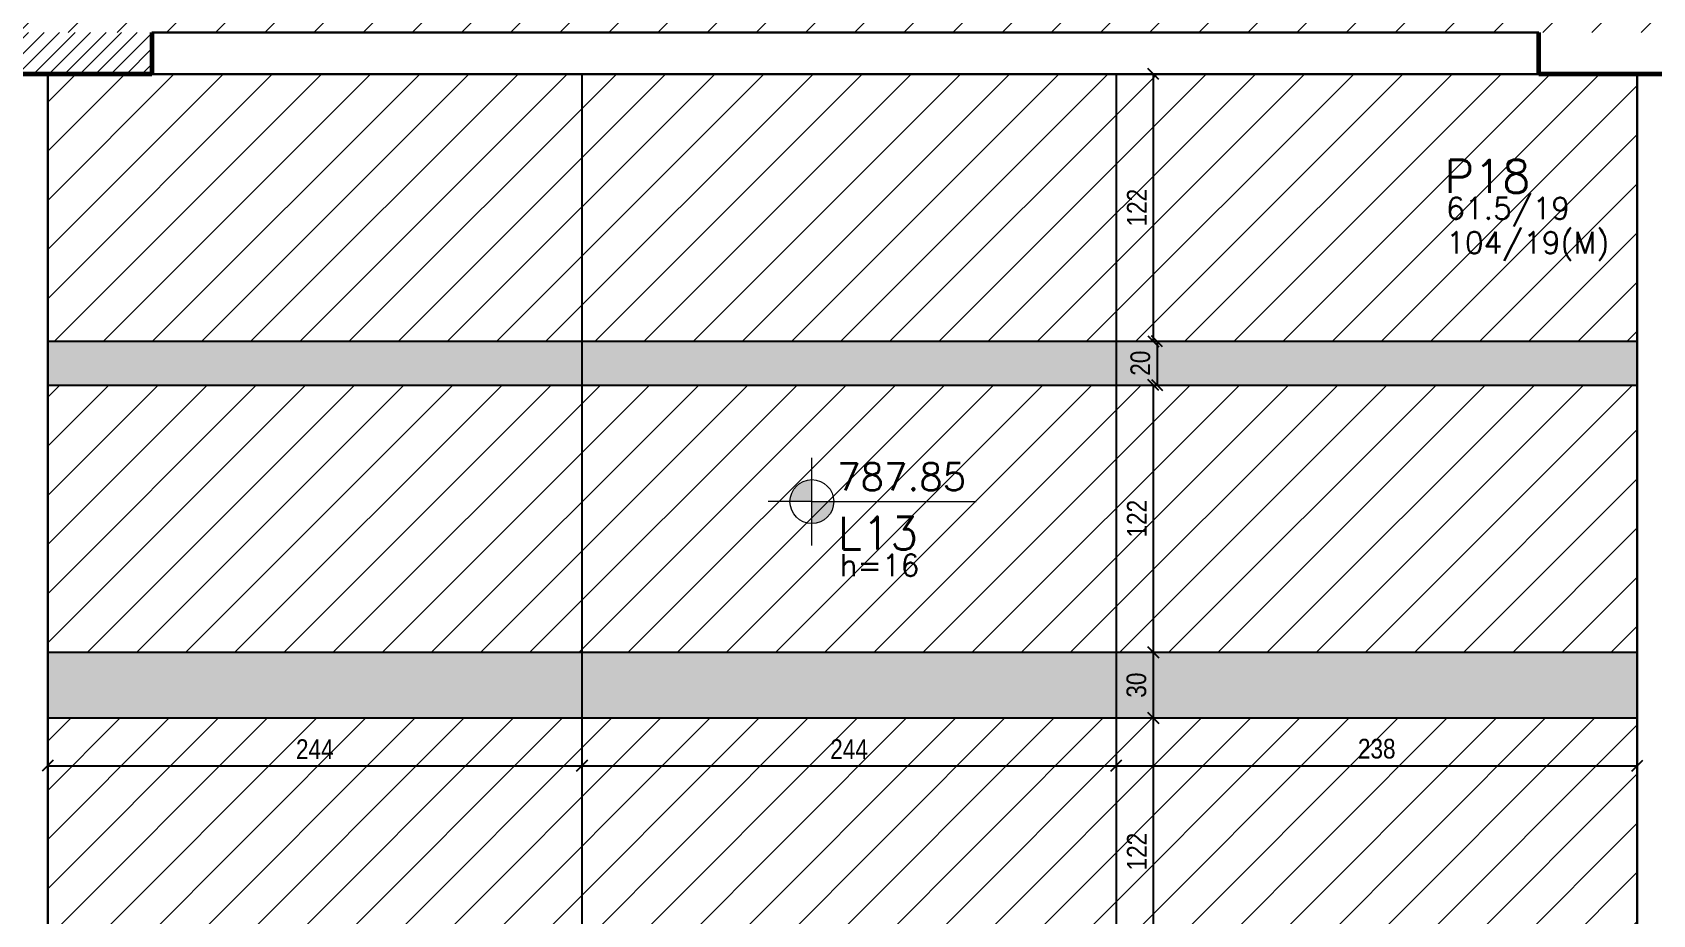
# Model space of a CAD drawing. Extents: x 8513 to 14085, y 7177 to 10799.
# Drawn here: x 11346 to 12086, y 8826 to 9229 of the extents above; entities that cross this region are included whole.
import ezdxf

# ---------------------------------------------------------------- set-up
doc = ezdxf.new("R2010")
doc.units = 0
doc.layers.add('COTA', color=241, linetype='Continuous')
doc.layers.add('Painéis', color=200, linetype='Continuous')
for name, color, linetype, lineweight in [('EST-LAJE-TEXT', 7, 'Continuous', 9), ('EST-PILAR', 7, 'Continuous', 9), ('EST-PILAR-CUT', 7, 'Continuous', 60), ('EST-PILAR-TEXT', 7, 'Continuous', 9), ('EST-VIGA', 7, 'Continuous', 30), ('Hachura', 253, 'Continuous', 9), ('REAPROVEITAMENTO', 7, 'Continuous', 9)]:
    doc.layers.add(name, color=color, linetype=linetype, lineweight=lineweight)
doc.styles.add('COTA TECNICA-50', font='techl___.ttf', dxfattribs={"height": 9})
doc.styles.add('RomanS_IV50', font='romans_IV50.ttf', dxfattribs={"height": 11.25})
doc.styles.add('RomanS_IV50_B', font='', dxfattribs={"height": 18.75})
doc.styles.add('RomanS_IV50_B_1', font='', dxfattribs={"height": 22.5})
doc.styles.get('RomanS_IV50_B').set_extended_font_data('RomanS_IV50', bold=True)
doc.styles.get('RomanS_IV50_B_1').set_extended_font_data('RomanS_IV50', bold=True)
doc.dimstyles.new('PAINEL', dxfattribs={"dimtxt": 9, "dimasz": 5, "dimexe": 3, "dimexo": 3, "dimgap": 3, "dimtad": 1, "dimdec": 1, "dimzin": 12, "dimdsep": 46, "dimtxsty": 'COTA TECNICA-50', "dimblk": 'OBLIQUE', "dimcen": 0, "dimclrd": 4, "dimclre": 4, "dimclrt": 1, "dimadec": 1, "dimazin": 3, "dimtfac": 1, "dimtdec": 1, "dimtmove": 0, "dimatfit": 3, "dimldrblk": 'OBLIQUE', "dimfxl": 1, "dimtolj": 1, "dimtzin": 12, "dimarcsym": 0})

# ---------------------------------------------------------------- blocks, each defined once
blk = doc.blocks.new('FA_Floor_TAG_SURVEY_R01 - NIV_TIT_H_TXT1__TXT2-2303193-5º PAVIMENTO')
at = {"layer": 'EST-LAJE-TEXT'}
h = blk.add_hatch(color=256, dxfattribs=at)
edge = h.paths.add_edge_path(flags=0)
edge.add_line((-0.28, 0.405), (-0.48, 0.405))
edge.add_arc((-0.28, 0.405), 0.2, 90, 180, ccw=False)
edge.add_line((-0.28, 0.605), (-0.28, 0.405))
h = blk.add_hatch(color=256, dxfattribs=at)
edge = h.paths.add_edge_path(flags=0)
edge.add_line((-0.28, 0.405), (-0.08, 0.405))
edge.add_arc((-0.28, 0.405), 0.2, -90, 0, ccw=False)
edge.add_line((-0.28, 0.205), (-0.28, 0.405))
for p, q in [((-0.28, 0.005), (-0.28, 0.805)), ((-0.28, 0.405), (-0.68, 0.405)), ((-0.28, 0.405), (1.22, 0.405))]:
    blk.add_line(p, q, dxfattribs=at)
blk.add_circle((-0.28, 0.405), 0.2, dxfattribs=at)
blk = doc.blocks.new('_Oblique')
at = {"color": 0, "linetype": 'ByBlock', "lineweight": -2}
blk.add_line((-0.5, -0.5), (0.5, 0.5), dxfattribs=at)
blk = doc.blocks.new('*D554')
at = {"layer": 'COTA', "color": 4, "lineweight": -2, "transparency": 16777216}
for p, q in [((11843.65, 9210.16), (11860.62, 9210.16)), ((11857.62, 9210.16), (11857.62, 9088.16)), ((11843.65, 9088.16), (11860.62, 9088.16))]:
    blk.add_line(p, q, dxfattribs=at)
at = {"layer": 'Defpoints', "color": 0, "transparency": 16777216}
for p in [(11840.65, 9210.16), (11840.65, 9088.16), (11857.62, 9088.16)]:
    blk.add_point(p, dxfattribs=at)
at = {"layer": 'COTA', "color": 4, "lineweight": -2, "transparency": 16777216, "xscale": 5, "yscale": 5, "zscale": 5}
for p, rotation in [((11857.62, 9210.16), 90), ((11857.62, 9088.16), 270)]:
    blk.add_blockref('_Oblique', p, dxfattribs=dict(at, rotation=rotation))
at = {"layer": 'COTA', "color": 1, "transparency": 16777216, "insert": (11850.07, 9149.16), "char_height": 9, "attachment_point": 5, "rotation": 90, "style": 'COTA TECNICA-50'}
blk.add_mtext('\\A1;122', dxfattribs=at)
blk = doc.blocks.new('*D555')
at = {"layer": 'COTA', "color": 4, "lineweight": -2, "transparency": 16777216}
for p, q in [((11845.34, 9088.16), (11862.31, 9088.16)), ((11859.31, 9088.16), (11859.31, 9068.16)), ((11843.65, 9068.16), (11862.31, 9068.16))]:
    blk.add_line(p, q, dxfattribs=at)
at = {"layer": 'Defpoints', "color": 0, "transparency": 16777216}
for p in [(11842.34, 9088.16), (11840.65, 9068.16), (11859.31, 9068.16)]:
    blk.add_point(p, dxfattribs=at)
at = {"layer": 'COTA', "color": 4, "lineweight": -2, "transparency": 16777216, "xscale": 5, "yscale": 5, "zscale": 5}
for p, rotation in [((11859.31, 9088.16), 90), ((11859.31, 9068.16), 270)]:
    blk.add_blockref('_Oblique', p, dxfattribs=dict(at, rotation=rotation))
at = {"layer": 'COTA', "color": 1, "transparency": 16777216, "insert": (11851.71, 9078.16), "char_height": 9, "attachment_point": 5, "rotation": 90, "style": 'COTA TECNICA-50'}
blk.add_mtext('\\A1;20', dxfattribs=at)
blk = doc.blocks.new('*D556')
at = {"layer": 'COTA', "color": 4, "lineweight": -2, "transparency": 16777216}
for p, q in [((11843.65, 9068.16), (11860.62, 9068.16)), ((11857.62, 9068.16), (11857.62, 8946.16)), ((11843.65, 8946.16), (11860.62, 8946.16))]:
    blk.add_line(p, q, dxfattribs=at)
at = {"layer": 'Defpoints', "color": 0, "transparency": 16777216}
for p in [(11840.65, 9068.16), (11840.65, 8946.16), (11857.62, 8946.16)]:
    blk.add_point(p, dxfattribs=at)
at = {"layer": 'COTA', "color": 4, "lineweight": -2, "transparency": 16777216, "xscale": 5, "yscale": 5, "zscale": 5}
for p, rotation in [((11857.62, 9068.16), 90), ((11857.62, 8946.16), 270)]:
    blk.add_blockref('_Oblique', p, dxfattribs=dict(at, rotation=rotation))
at = {"layer": 'COTA', "color": 1, "transparency": 16777216, "insert": (11850.07, 9007.16), "char_height": 9, "attachment_point": 5, "rotation": 90, "style": 'COTA TECNICA-50'}
blk.add_mtext('\\A1;122', dxfattribs=at)
blk = doc.blocks.new('*D557')
at = {"layer": 'COTA', "color": 4, "lineweight": -2, "transparency": 16777216}
for p, q in [((11843.65, 8946.16), (11860.62, 8946.16)), ((11857.62, 8946.16), (11857.62, 8916.16)), ((11843.65, 8916.16), (11860.62, 8916.16))]:
    blk.add_line(p, q, dxfattribs=at)
at = {"layer": 'Defpoints', "color": 0, "transparency": 16777216}
for p in [(11840.65, 8946.16), (11840.65, 8916.16), (11857.62, 8916.16)]:
    blk.add_point(p, dxfattribs=at)
at = {"layer": 'COTA', "color": 4, "lineweight": -2, "transparency": 16777216, "xscale": 5, "yscale": 5, "zscale": 5}
for p, rotation in [((11857.62, 8946.16), 90), ((11857.62, 8916.16), 270)]:
    blk.add_blockref('_Oblique', p, dxfattribs=dict(at, rotation=rotation))
at = {"layer": 'COTA', "color": 1, "transparency": 16777216, "insert": (11849.92, 8931.16), "char_height": 9, "attachment_point": 5, "rotation": 90, "style": 'COTA TECNICA-50'}
blk.add_mtext('\\A1;30', dxfattribs=at)
blk = doc.blocks.new('*D558')
at = {"layer": 'COTA', "color": 4, "lineweight": -2, "transparency": 16777216}
for p, q in [((11843.65, 8916.16), (11860.62, 8916.16)), ((11857.62, 8916.16), (11857.62, 8794.16)), ((11845.62, 8794.16), (11860.62, 8794.16))]:
    blk.add_line(p, q, dxfattribs=at)
at = {"layer": 'Defpoints', "color": 0, "transparency": 16777216}
for p in [(11840.65, 8916.16), (11842.62, 8794.16), (11857.62, 8794.16)]:
    blk.add_point(p, dxfattribs=at)
at = {"layer": 'COTA', "color": 4, "lineweight": -2, "transparency": 16777216, "xscale": 5, "yscale": 5, "zscale": 5}
for p, rotation in [((11857.62, 8916.16), 90), ((11857.62, 8794.16), 270)]:
    blk.add_blockref('_Oblique', p, dxfattribs=dict(at, rotation=rotation))
at = {"layer": 'COTA', "color": 1, "transparency": 16777216, "insert": (11850.07, 8855.16), "char_height": 9, "attachment_point": 5, "rotation": 90, "style": 'COTA TECNICA-50'}
blk.add_mtext('\\A1;122', dxfattribs=at)
blk = doc.blocks.new('*D562')
at = {"layer": 'COTA', "color": 4, "lineweight": -2, "transparency": 16777216}
for p, q in [((11843.65, 9210.16), (11860.62, 9210.16)), ((11857.62, 9210.16), (11857.62, 9088.16)), ((11843.65, 9088.16), (11860.62, 9088.16))]:
    blk.add_line(p, q, dxfattribs=at)
at = {"layer": 'Defpoints', "color": 0, "transparency": 16777216}
for p in [(11840.65, 9210.16), (11840.65, 9088.16), (11857.62, 9088.16)]:
    blk.add_point(p, dxfattribs=at)
at = {"layer": 'COTA', "color": 4, "lineweight": -2, "transparency": 16777216, "xscale": 5, "yscale": 5, "zscale": 5}
for p, rotation in [((11857.62, 9210.16), 90), ((11857.62, 9088.16), 270)]:
    blk.add_blockref('_Oblique', p, dxfattribs=dict(at, rotation=rotation))
at = {"layer": 'COTA', "color": 1, "transparency": 16777216, "insert": (11850.07, 9149.16), "char_height": 9, "attachment_point": 5, "rotation": 90, "style": 'COTA TECNICA-50'}
blk.add_mtext('\\A1;122', dxfattribs=at)
blk = doc.blocks.new('*D563')
at = {"layer": 'COTA', "color": 4, "lineweight": -2, "transparency": 16777216}
for p, q in [((11845.34, 9088.16), (11862.31, 9088.16)), ((11859.31, 9088.16), (11859.31, 9068.16)), ((11843.65, 9068.16), (11862.31, 9068.16))]:
    blk.add_line(p, q, dxfattribs=at)
at = {"layer": 'Defpoints', "color": 0, "transparency": 16777216}
for p in [(11842.34, 9088.16), (11840.65, 9068.16), (11859.31, 9068.16)]:
    blk.add_point(p, dxfattribs=at)
at = {"layer": 'COTA', "color": 4, "lineweight": -2, "transparency": 16777216, "xscale": 5, "yscale": 5, "zscale": 5}
for p, rotation in [((11859.31, 9088.16), 90), ((11859.31, 9068.16), 270)]:
    blk.add_blockref('_Oblique', p, dxfattribs=dict(at, rotation=rotation))
at = {"layer": 'COTA', "color": 1, "transparency": 16777216, "insert": (11851.71, 9078.16), "char_height": 9, "attachment_point": 5, "rotation": 90, "style": 'COTA TECNICA-50'}
blk.add_mtext('\\A1;20', dxfattribs=at)
blk = doc.blocks.new('*D564')
at = {"layer": 'COTA', "color": 4, "lineweight": -2, "transparency": 16777216}
for p, q in [((11843.65, 9068.16), (11860.62, 9068.16)), ((11857.62, 9068.16), (11857.62, 8946.16)), ((11843.65, 8946.16), (11860.62, 8946.16))]:
    blk.add_line(p, q, dxfattribs=at)
at = {"layer": 'Defpoints', "color": 0, "transparency": 16777216}
for p in [(11840.65, 9068.16), (11840.65, 8946.16), (11857.62, 8946.16)]:
    blk.add_point(p, dxfattribs=at)
at = {"layer": 'COTA', "color": 4, "lineweight": -2, "transparency": 16777216, "xscale": 5, "yscale": 5, "zscale": 5}
for p, rotation in [((11857.62, 9068.16), 90), ((11857.62, 8946.16), 270)]:
    blk.add_blockref('_Oblique', p, dxfattribs=dict(at, rotation=rotation))
at = {"layer": 'COTA', "color": 1, "transparency": 16777216, "insert": (11850.07, 9007.16), "char_height": 9, "attachment_point": 5, "rotation": 90, "style": 'COTA TECNICA-50'}
blk.add_mtext('\\A1;122', dxfattribs=at)
blk = doc.blocks.new('*D565')
at = {"layer": 'COTA', "color": 4, "lineweight": -2, "transparency": 16777216}
for p, q in [((11843.65, 8946.16), (11860.62, 8946.16)), ((11857.62, 8946.16), (11857.62, 8916.16)), ((11843.65, 8916.16), (11860.62, 8916.16))]:
    blk.add_line(p, q, dxfattribs=at)
at = {"layer": 'Defpoints', "color": 0, "transparency": 16777216}
for p in [(11840.65, 8946.16), (11840.65, 8916.16), (11857.62, 8916.16)]:
    blk.add_point(p, dxfattribs=at)
at = {"layer": 'COTA', "color": 4, "lineweight": -2, "transparency": 16777216, "xscale": 5, "yscale": 5, "zscale": 5}
for p, rotation in [((11857.62, 8946.16), 90), ((11857.62, 8916.16), 270)]:
    blk.add_blockref('_Oblique', p, dxfattribs=dict(at, rotation=rotation))
at = {"layer": 'COTA', "color": 1, "transparency": 16777216, "insert": (11849.92, 8931.16), "char_height": 9, "attachment_point": 5, "rotation": 90, "style": 'COTA TECNICA-50'}
blk.add_mtext('\\A1;30', dxfattribs=at)
blk = doc.blocks.new('*D568')
at = {"layer": 'COTA', "color": 4, "lineweight": -2, "transparency": 16777216}
for p, q in [((11352.65, 8913.16), (11352.65, 8891.38)), ((11596.65, 8913.16), (11596.65, 8891.38)), ((11352.65, 8894.38), (11596.65, 8894.38))]:
    blk.add_line(p, q, dxfattribs=at)
at = {"layer": 'Defpoints', "color": 0, "transparency": 16777216}
for p in [(11352.65, 8916.16), (11596.65, 8916.16), (11596.65, 8894.38)]:
    blk.add_point(p, dxfattribs=at)
at = {"layer": 'COTA', "color": 4, "lineweight": -2, "transparency": 16777216, "xscale": 5, "yscale": 5, "zscale": 5, "rotation": 180}
blk.add_blockref('_Oblique', (11352.65, 8894.38), dxfattribs=at)
at = {"layer": 'COTA', "color": 4, "lineweight": -2, "transparency": 16777216, "xscale": 5, "yscale": 5, "zscale": 5}
blk.add_blockref('_Oblique', (11596.65, 8894.38), dxfattribs=at)
at = {"layer": 'COTA', "color": 1, "transparency": 16777216, "insert": (11474.65, 8901.95), "char_height": 9, "attachment_point": 5, "style": 'COTA TECNICA-50'}
blk.add_mtext('\\A1;244', dxfattribs=at)
blk = doc.blocks.new('*D569')
at = {"layer": 'COTA', "color": 4, "lineweight": -2, "transparency": 16777216}
for p, q in [((11596.65, 8913.16), (11596.65, 8891.38)), ((11840.65, 8913.16), (11840.65, 8891.38)), ((11596.65, 8894.38), (11840.65, 8894.38))]:
    blk.add_line(p, q, dxfattribs=at)
at = {"layer": 'Defpoints', "color": 0, "transparency": 16777216}
for p in [(11596.65, 8916.16), (11840.65, 8916.16), (11840.65, 8894.38)]:
    blk.add_point(p, dxfattribs=at)
at = {"layer": 'COTA', "color": 4, "lineweight": -2, "transparency": 16777216, "xscale": 5, "yscale": 5, "zscale": 5, "rotation": 180}
blk.add_blockref('_Oblique', (11596.65, 8894.38), dxfattribs=at)
at = {"layer": 'COTA', "color": 4, "lineweight": -2, "transparency": 16777216, "xscale": 5, "yscale": 5, "zscale": 5}
blk.add_blockref('_Oblique', (11840.65, 8894.38), dxfattribs=at)
at = {"layer": 'COTA', "color": 1, "transparency": 16777216, "insert": (11718.65, 8901.95), "char_height": 9, "attachment_point": 5, "style": 'COTA TECNICA-50'}
blk.add_mtext('\\A1;244', dxfattribs=at)
blk = doc.blocks.new('*D570')
at = {"layer": 'COTA', "color": 4, "lineweight": -2, "transparency": 16777216}
for p, q in [((11840.65, 8913.16), (11840.65, 8891.38)), ((12078.65, 8913.16), (12078.65, 8891.38)), ((11840.65, 8894.38), (12078.65, 8894.38))]:
    blk.add_line(p, q, dxfattribs=at)
at = {"layer": 'Defpoints', "color": 0, "transparency": 16777216}
for p in [(11840.65, 8916.16), (12078.65, 8916.16), (12078.65, 8894.38)]:
    blk.add_point(p, dxfattribs=at)
at = {"layer": 'COTA', "color": 4, "lineweight": -2, "transparency": 16777216, "xscale": 5, "yscale": 5, "zscale": 5, "rotation": 180}
blk.add_blockref('_Oblique', (11840.65, 8894.38), dxfattribs=at)
at = {"layer": 'COTA', "color": 4, "lineweight": -2, "transparency": 16777216, "xscale": 5, "yscale": 5, "zscale": 5}
blk.add_blockref('_Oblique', (12078.65, 8894.38), dxfattribs=at)
at = {"layer": 'COTA', "color": 1, "transparency": 16777216, "insert": (11959.65, 8902.1), "char_height": 9, "attachment_point": 5, "style": 'COTA TECNICA-50'}
blk.add_mtext('\\A1;238', dxfattribs=at)

msp = doc.modelspace()

# ---------------------------------------------------------------- hatches: boundary and pattern name
at = {"layer": 'EST-PILAR'}
h = msp.add_hatch(dxfattribs=at)
h.set_pattern_fill('FP_1', color=5, style=0, pattern_type=2)
h.set_pattern_definition([(45, (9853.6513, 9308.66), (-3.535534, 3.535534), [])])
h.paths.add_polyline_path([(11400.15, 9210.16), (11400.15, 9229.16), (11291.15, 9229.16), (11291.15, 9210.16)], flags=0)
at = {"layer": 'Hachura'}
h = msp.add_hatch(color=256, dxfattribs=at)
h.dxf.hatch_style = 1
h.paths.add_polyline_path([(11596.65, 8733.66), (11596.65, 8703.66), (11352.65, 8703.66), (11352.65, 8733.66)])
h.paths.add_polyline_path([(11840.65, 8733.66), (11840.65, 8703.66), (11596.65, 8703.66), (11596.65, 8733.66)])
h.paths.add_polyline_path([(11840.65, 8703.66), (11840.65, 8733.66), (12078.65, 8733.66), (12078.65, 8703.66)])
h.paths.add_polyline_path([(11840.65, 8916.16), (11840.65, 8946.16), (12078.65, 8946.16), (12078.65, 8916.16)])
h.paths.add_polyline_path([(11596.65, 8916.16), (11596.65, 8946.16), (11840.65, 8946.16), (11840.65, 8916.16)])
h.paths.add_polyline_path([(11596.65, 8946.16), (11596.65, 8916.16), (11352.65, 8916.16), (11352.65, 8946.16)])
h.paths.add_polyline_path([(11596.65, 9088.16), (11596.65, 9068.16), (11352.65, 9068.16), (11352.65, 9088.16)])
h.paths.add_polyline_path([(11840.65, 9088.16), (11840.65, 9068.16), (11596.65, 9068.16), (11596.65, 9088.16)])
h.paths.add_polyline_path([(12078.65, 9088.16), (12078.65, 9068.16), (11840.65, 9068.16), (11840.65, 9088.16)])
at = {"layer": 'REAPROVEITAMENTO'}
h = msp.add_hatch(dxfattribs=at)
h.set_pattern_fill('ANSI31', color=251, scale=5, style=0)
h.paths.add_polyline_path([(12276.15, 9286.16), (12276.15, 9387.16), (12068.65, 9387.16), (12068.65, 9286.16)])
h.paths.add_polyline_path([(12068.65, 9286.16), (12068.65, 9387.16), (11824.65, 9387.16), (11824.65, 9286.16)])
h.paths.add_polyline_path([(11580.65, 9387.16), (11580.65, 9286.16), (11824.65, 9286.16), (11824.65, 9387.16)])
h.paths.add_polyline_path([(11580.65, 9387.16), (11355.15, 9387.16), (11336.65, 9387.16), (11336.65, 9286.16), (11580.65, 9286.16)])
h.paths.add_polyline_path([(11336.65, 9286.16), (11336.65, 9387.16), (11336.15, 9387.16), (11092.65, 9387.16), (11092.65, 9286.16)])
h.paths.add_polyline_path([(11092.65, 9286.16), (11092.65, 9387.16), (10848.65, 9387.16), (10848.65, 9286.16)])
h.paths.add_polyline_path([(10848.65, 9286.16), (10848.65, 9387.16), (10615.15, 9387.16), (10604.65, 9387.16), (10604.65, 9286.16)])
h.paths.add_polyline_path([(10604.65, 9286.16), (10604.65, 9387.16), (10596.15, 9387.16), (10360.65, 9387.16), (10360.65, 9286.16)])
h.paths.add_polyline_path([(10360.65, 9286.16), (10360.65, 9387.16), (10116.65, 9387.16), (10116.65, 9286.16)])
h.paths.add_polyline_path([(9872.65, 9387.16), (9872.65, 9286.16), (10116.65, 9286.16), (10116.65, 9387.16)])
h.paths.add_polyline_path([(9872.65, 9286.16), (9872.65, 9229.16), (10116.65, 9229.16), (10116.65, 9286.16)])
h.paths.add_polyline_path([(10116.65, 9286.16), (10116.65, 9229.16), (10360.65, 9229.16), (10360.65, 9286.16)])
h.paths.add_polyline_path([(10596.15, 9229.16), (10604.65, 9229.16), (10604.65, 9286.16), (10360.65, 9286.16), (10360.65, 9229.16)])
h.paths.add_polyline_path([(10848.65, 9229.16), (10848.65, 9286.16), (10604.65, 9286.16), (10604.65, 9229.16), (10615.15, 9229.16)])
h.paths.add_polyline_path([(11092.65, 9229.16), (11092.65, 9286.16), (10848.65, 9286.16), (10848.65, 9229.16)])
h.paths.add_polyline_path([(11291.15, 9229.16), (11336.65, 9229.16), (11336.65, 9286.16), (11092.65, 9286.16), (11092.65, 9229.16)])
h.paths.add_polyline_path([(11336.65, 9286.16), (11336.65, 9229.16), (11400.15, 9229.16), (11580.65, 9229.16), (11580.65, 9286.16)])
h.paths.add_polyline_path([(11824.65, 9229.16), (11824.65, 9286.16), (11580.65, 9286.16), (11580.65, 9229.16)])
h.paths.add_polyline_path([(12033.65, 9229.16), (12068.65, 9229.16), (12068.65, 9286.16), (11824.65, 9286.16), (11824.65, 9229.16)])
h.paths.add_polyline_path([(12276.15, 9229.16), (12276.15, 9286.16), (12068.65, 9286.16), (12068.65, 9229.16), (12137.65, 9229.16)])
h = msp.add_hatch(dxfattribs=at)
h.set_pattern_fill('ANSI31', color=251, scale=5, style=0)
h.paths.add_polyline_path([(9872.65, 9210.16), (9872.65, 9130.16), (9872.65, 9088.16), (10116.65, 9088.16), (10116.65, 9210.16)])
h.paths.add_polyline_path([(9872.65, 9068.16), (9872.65, 8946.16), (10116.65, 8946.16), (10116.65, 9068.16)])
h.paths.add_polyline_path([(9872.65, 8916.16), (9872.65, 8794.16), (10116.65, 8794.16), (10116.65, 8916.16)])
h.paths.add_polyline_path([(10116.65, 8733.66), (10116.65, 8794.16), (9872.65, 8794.16), (9872.65, 8733.66)])
h.paths.add_polyline_path([(9872.65, 8703.66), (9872.65, 8581.66), (9887.65, 8581.66), (10116.65, 8581.66), (10116.65, 8703.66)])
h.paths.add_polyline_path([(10116.65, 8703.66), (10116.65, 8581.66), (10360.65, 8581.66), (10360.65, 8703.66)])
h.paths.add_polyline_path([(10116.65, 8794.16), (10116.65, 8733.66), (10360.65, 8733.66), (10360.65, 8794.16)])
h.paths.add_polyline_path([(10116.65, 8916.16), (10116.65, 8794.16), (10360.65, 8794.16), (10360.65, 8916.16)])
h.paths.add_polyline_path([(10360.65, 9068.16), (10116.65, 9068.16), (10116.65, 8946.16), (10360.65, 8946.16)])
h.paths.add_polyline_path([(10360.65, 9088.16), (10360.65, 9210.16), (10116.65, 9210.16), (10116.65, 9088.16)])
h.paths.add_polyline_path([(10360.65, 9210.16), (10360.65, 9088.16), (10598.65, 9088.16), (10598.65, 9120.16), (10596.15, 9120.16), (10596.15, 9210.16)])
h.paths.add_polyline_path([(10598.65, 8946.16), (10598.65, 9068.16), (10360.65, 9068.16), (10360.65, 8946.16)])
h.paths.add_polyline_path([(10598.65, 8794.16), (10598.65, 8916.16), (10360.65, 8916.16), (10360.65, 8794.16)])
h.paths.add_polyline_path([(10598.65, 8733.66), (10598.65, 8794.16), (10360.65, 8794.16), (10360.65, 8733.66)])
h.paths.add_polyline_path([(10360.65, 8703.66), (10360.65, 8581.66), (10581.15, 8581.66), (10598.65, 8581.66), (10598.65, 8703.66)])
h.paths.add_polyline_path([(10850.65, 8581.66), (10850.65, 8703.66), (10612.65, 8703.66), (10612.65, 8581.66), (10630.15, 8581.66)])
h.paths.add_polyline_path([(10612.65, 8794.16), (10612.65, 8733.66), (10850.65, 8733.66), (10850.65, 8794.16)])
h.paths.add_polyline_path([(10612.65, 8916.16), (10612.65, 8794.16), (10850.65, 8794.16), (10850.65, 8916.16)])
h.paths.add_polyline_path([(10612.65, 9068.16), (10612.65, 8946.16), (10850.65, 8946.16), (10850.65, 9068.16)])
h.paths.add_polyline_path([(10850.65, 9088.16), (10850.65, 9210.16), (10615.15, 9210.16), (10615.15, 9120.16), (10612.65, 9120.16), (10612.65, 9088.16)])
h.paths.add_polyline_path([(10850.65, 9210.16), (10850.65, 9088.16), (11094.65, 9088.16), (11094.65, 9210.16)])
h.paths.add_polyline_path([(11338.65, 9088.16), (11338.65, 9210.16), (11291.15, 9210.16), (11094.65, 9210.16), (11094.65, 9088.16)])
h.paths.add_polyline_path([(11094.65, 9068.16), (11094.65, 8946.16), (11338.65, 8946.16), (11338.65, 9068.16)])
h.paths.add_polyline_path([(11094.65, 8946.16), (11094.65, 9068.16), (10850.65, 9068.16), (10850.65, 8946.16)])
h.paths.add_polyline_path([(11094.65, 8794.16), (11094.65, 8916.16), (10850.65, 8916.16), (10850.65, 8794.16)])
h.paths.add_polyline_path([(11094.65, 8916.16), (11094.65, 8794.16), (11338.65, 8794.16), (11338.65, 8916.16)])
h.paths.add_polyline_path([(11338.65, 8733.66), (11338.65, 8794.16), (11094.65, 8794.16), (11094.65, 8733.66)])
h.paths.add_polyline_path([(10850.65, 8794.16), (10850.65, 8733.66), (11094.65, 8733.66), (11094.65, 8794.16)])
h.paths.add_polyline_path([(11094.65, 8581.66), (11094.65, 8703.66), (10850.65, 8703.66), (10850.65, 8581.66)])
h.paths.add_polyline_path([(11094.65, 8703.66), (11094.65, 8581.66), (11321.15, 8581.66), (11338.65, 8581.66), (11338.65, 8703.66)])
h.paths.add_polyline_path([(11352.65, 8581.66), (11370.15, 8581.66), (11596.65, 8581.66), (11596.65, 8703.66), (11352.65, 8703.66)])
h.paths.add_polyline_path([(11723.65, 8581.66), (11840.65, 8581.66), (11840.65, 8703.66), (11596.65, 8703.66), (11596.65, 8581.66)])
h.paths.add_polyline_path([(11840.65, 8703.66), (11840.65, 8581.66), (12061.15, 8581.66), (12078.65, 8581.66), (12078.65, 8703.66)])
h.paths.add_polyline_path([(11840.65, 8733.66), (12078.65, 8733.66), (12078.65, 8794.16), (11840.65, 8794.16)])
h.paths.add_polyline_path([(11596.65, 8794.16), (11596.65, 8733.66), (11840.65, 8733.66), (11840.65, 8794.16)])
h.paths.add_polyline_path([(11352.65, 8794.16), (11352.65, 8733.66), (11596.65, 8733.66), (11596.65, 8794.16)])
h.paths.add_polyline_path([(11352.65, 8916.16), (11352.65, 8794.16), (11596.65, 8794.16), (11596.65, 8916.16)])
h.paths.add_polyline_path([(11596.65, 8916.16), (11596.65, 8794.16), (11840.65, 8794.16), (11840.65, 8916.16)])
h.paths.add_polyline_path([(11840.65, 8794.16), (12078.65, 8794.16), (12078.65, 8916.16), (11840.65, 8916.16)])
h.paths.add_polyline_path([(11840.65, 9068.16), (11840.65, 8946.16), (12078.65, 8946.16), (12078.65, 9068.16)])
h.paths.add_polyline_path([(11840.65, 9068.16), (11596.65, 9068.16), (11596.65, 8946.16), (11840.65, 8946.16)])
h.paths.add_polyline_path([(11352.65, 9068.16), (11352.65, 8946.16), (11596.65, 8946.16), (11596.65, 9068.16)])
h.paths.add_polyline_path([(11596.65, 9088.16), (11596.65, 9210.16), (11400.15, 9210.16), (11352.65, 9210.16), (11352.65, 9088.16)])
h.paths.add_polyline_path([(11840.65, 9088.16), (11840.65, 9210.16), (11596.65, 9210.16), (11596.65, 9088.16)])
h.paths.add_polyline_path([(12078.65, 9088.16), (12078.65, 9210.16), (12033.65, 9210.16), (11840.65, 9210.16), (11840.65, 9088.16)])

# ---------------------------------------------------------------- linework, layer by layer
at = {"layer": 'EST-PILAR-CUT', "color": 5}
for p, q in [((11400.15, 9229.16), (11400.15, 9210.16)), ((12033.65, 9210.16), (12033.65, 9229.16)), ((11400.15, 9210.16), (11291.15, 9210.16)), ((12137.65, 9210.16), (12033.65, 9210.16))]:
    msp.add_line(p, q, dxfattribs=at)
at = {"layer": 'EST-VIGA', "color": 3}
for p, q in [((11400.15, 9229.16), (12033.65, 9229.16)), ((11352.65, 8581.66), (11352.65, 9210.16)), ((11400.15, 9210.16), (12033.65, 9210.16)), ((12078.65, 8581.66), (12078.65, 9210.16))]:
    msp.add_line(p, q, dxfattribs=at)
at = {"layer": 'Painéis', "ltscale": 70}
for p, q in [((11596.65, 9210.16), (11596.65, 8581.66)), ((11840.65, 9210.16), (11840.65, 8581.66)), ((11352.65, 9088.16), (12078.65, 9088.16)), ((11352.65, 9068.16), (12078.65, 9068.16)), ((11352.65, 8946.16), (12078.65, 8946.16)), ((11352.65, 8916.16), (12078.65, 8916.16))]:
    msp.add_line(p, q, dxfattribs=at)

# ---------------------------------------------------------------- block references
at = {"layer": 'EST-LAJE-TEXT', "xscale": 49.99999999999998, "yscale": 49.99999999999998, "zscale": 49.99999999999998}
msp.add_blockref('FA_Floor_TAG_SURVEY_R01 - NIV_TIT_H_TXT1__TXT2-2303193-5º PAVIMENTO', (11715.65, 8994.72), dxfattribs=at)

# ---------------------------------------------------------------- texts
at = {"layer": 'EST-LAJE-TEXT', "lineweight": 50, "attachment_point": 1}
for s, insert, char_height, width, style in [('787.85', (11713.17, 9032.48), 12.5, 84.1772, 'RomanS_IV50_B_1'), ('L13', (11713.59, 9008.03), 15, 50.5063, 'RomanS_IV50_B')]:
    msp.add_mtext(s, dxfattribs=dict(at, insert=insert, char_height=char_height, width=width, style=style))
at = {"layer": 'EST-LAJE-TEXT', "lineweight": 30, "insert": (11714.35, 8990.9), "char_height": 10, "width": 48.9029, "attachment_point": 1, "style": 'RomanS_IV50'}
msp.add_mtext('h=16', dxfattribs=at)
at = {"layer": 'EST-PILAR-TEXT', "lineweight": 50, "insert": (11990.59, 9170.98), "char_height": 15, "width": 54.9156, "attachment_point": 1, "style": 'RomanS_IV50_B'}
msp.add_mtext('P18', dxfattribs=at)
msp.add_mtext('P18', dxfattribs=at)
at = {"layer": 'EST-PILAR-TEXT', "lineweight": 30, "char_height": 10, "attachment_point": 1, "style": 'RomanS_IV50'}
for s, insert, width in [('61.5/19', (11991.35, 9153.85), 76.5612), ('104/19(M)', (11991.35, 9138.16), 100.2109)]:
    msp.add_mtext(s, dxfattribs=dict(at, insert=insert, width=width))

# ---------------------------------------------------------------- dimensions: what is measured, and where the dimension line sits
at = {"layer": 'COTA'}
for picture in ['*D554', '*D562']:
    dim = msp.add_linear_dim(base=(11857.62, 9088.16), p1=(11840.65, 9210.16), p2=(11840.65, 9088.16), angle=270, dimstyle='PAINEL', dxfattribs=at)
    dim.commit()
    dim.dimension.update_dxf_attribs({"geometry": picture, "text_midpoint": (11850.07, 9149.16)})
for base, p1, p2, picture, middle in [((11859.31, 9068.16), (11842.34, 9088.16), (11840.65, 9068.16), '*D555', (11851.71, 9078.16)), ((11859.31, 9068.16), (11842.34, 9088.16), (11840.65, 9068.16), '*D563', (11851.71, 9078.16)), ((11857.62, 8946.16), (11840.65, 9068.16), (11840.65, 8946.16), '*D556', (11850.07, 9007.16)), ((11857.62, 8946.16), (11840.65, 9068.16), (11840.65, 8946.16), '*D564', (11850.07, 9007.16)), ((11857.62, 8916.16), (11840.65, 8946.16), (11840.65, 8916.16), '*D557', (11849.92, 8931.16)), ((11857.62, 8916.16), (11840.65, 8946.16), (11840.65, 8916.16), '*D565', (11849.92, 8931.16)), ((11857.62, 8794.16), (11840.65, 8916.16), (11842.62, 8794.16), '*D558', (11850.07, 8855.16))]:
    dim = msp.add_linear_dim(base=base, p1=p1, p2=p2, angle=270, dimstyle='PAINEL', override={"dimtmove": 1}, dxfattribs=at)
    dim.commit()
    dim.dimension.update_dxf_attribs({"geometry": picture, "text_midpoint": middle})
dim = msp.add_linear_dim(base=(11596.65, 8894.38), p1=(11352.65, 8916.16), p2=(11596.65, 8916.16), dimstyle='PAINEL', dxfattribs=at)
dim.commit()
dim.dimension.update_dxf_attribs({"geometry": '*D568', "text_midpoint": (11474.65, 8901.95)})
for base, p1, p2, picture, middle in [((11840.65, 8894.38), (11596.65, 8916.16), (11840.65, 8916.16), '*D569', (11718.65, 8901.95)), ((12078.65, 8894.38), (11840.65, 8916.16), (12078.65, 8916.16), '*D570', (11959.65, 8902.1))]:
    dim = msp.add_linear_dim(base=base, p1=p1, p2=p2, dimstyle='PAINEL', override={"dimtmove": 1}, dxfattribs=at)
    dim.commit()
    dim.dimension.update_dxf_attribs({"geometry": picture, "text_midpoint": middle})

doc.saveas('drawing.dxf')
